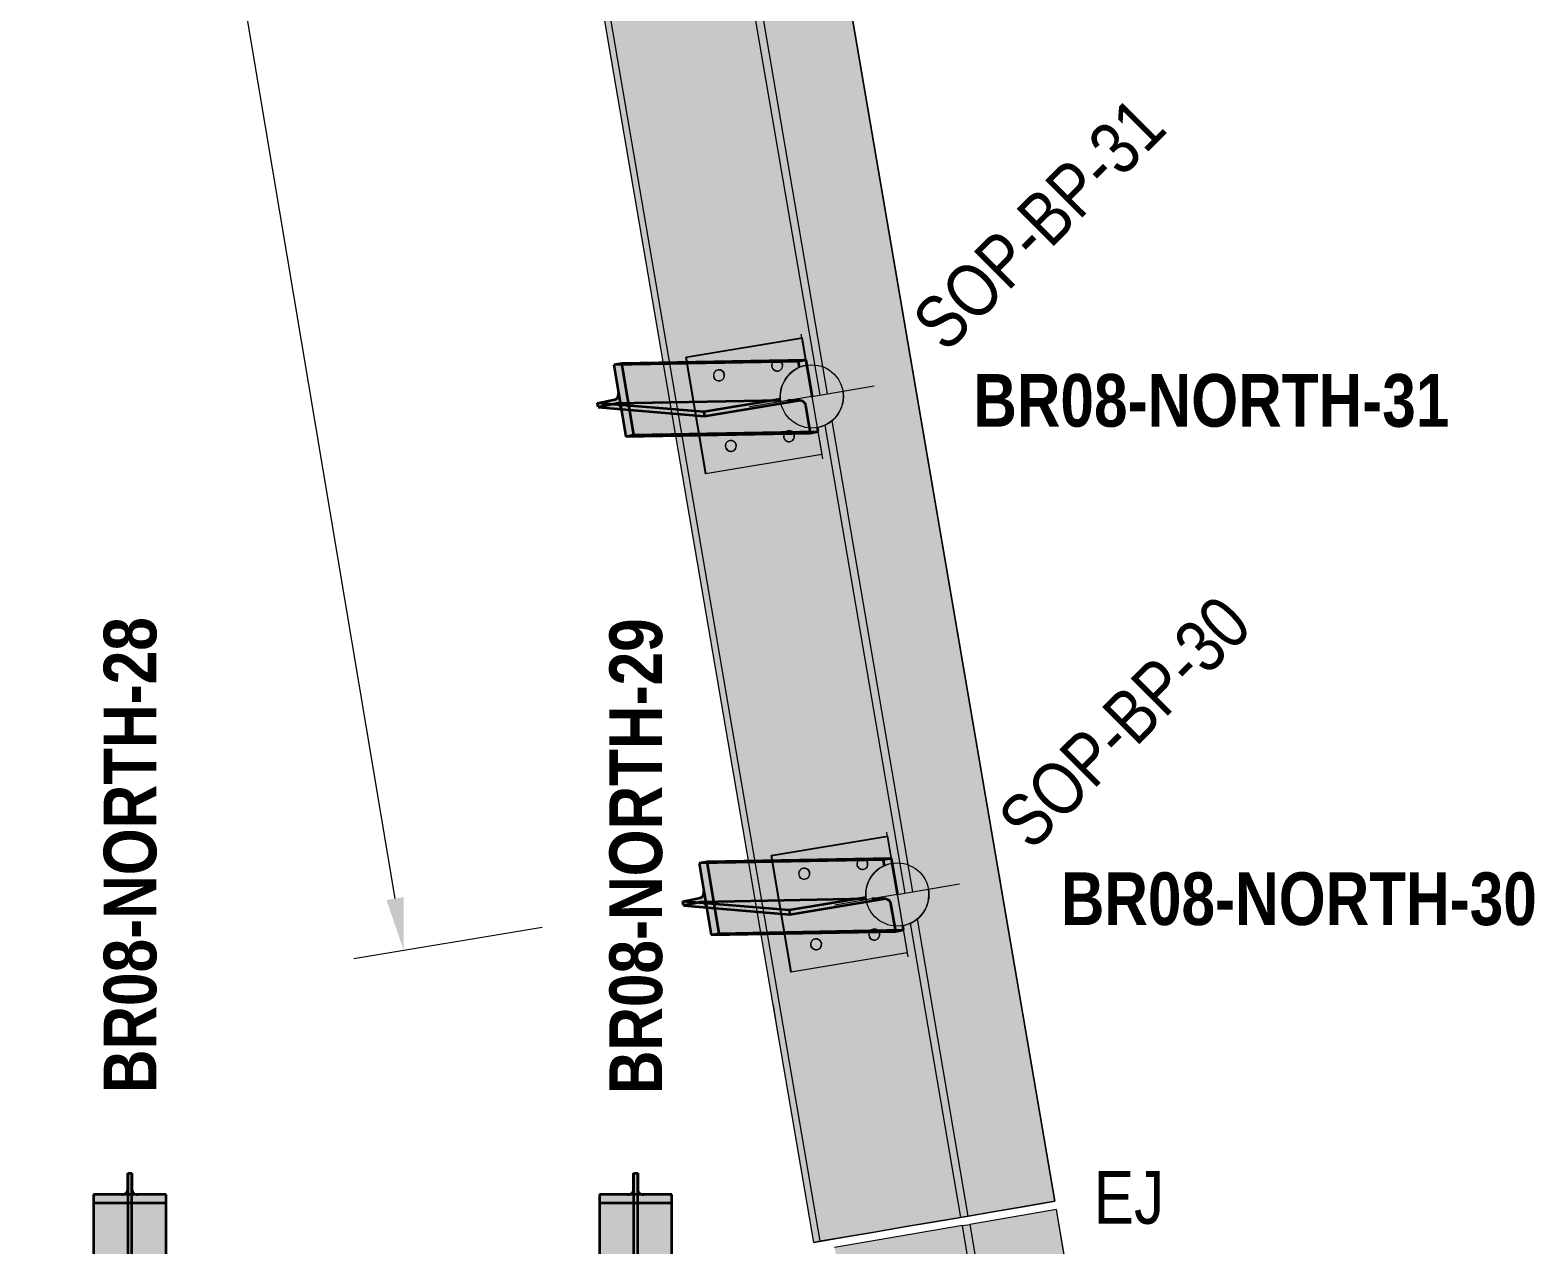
# Model space of a CAD drawing. Header units: metres. Extents: x 4 to 45, y -1 to 1222.
# Drawn here: x 41.659 to 45.233, y 1212.532 to 1215.416 of the extents above; entities that cross this region are included whole.
import ezdxf

# ---------------------------------------------------------------- set-up
doc = ezdxf.new("R2010")
doc.units = ezdxf.units.M
doc.layers.get('Defpoints').update_dxf_attribs({"color": 41})
for name, color, linetype, lineweight in [('A-ANNO-DIMS', 7, 'Continuous', 9), ('A-ANNO-NOTE', 7, 'Continuous', 9), ('A-FLOR', 7, 'Continuous', 50), ('A-GENM', 7, 'Continuous', 35), ('A-GENM-IDEN', 7, 'Continuous', 18), ('G-ANNO-TEXT', 7, 'Continuous', 9), ('S-FNDN-IDEN', 7, 'Continuous', 18), ('S-FSTN', 7, 'Continuous', 18)]:
    doc.layers.add(name, color=color, linetype=linetype, lineweight=lineweight)
doc.styles.add('Arial Narrow_4', font='ARIALN.TTF', dxfattribs={"height": 0.125})
doc.styles.add('Arial Narrow_B_1', font='ARIALNB.TTF', dxfattribs={"height": 0.125})
doc.dimstyles.new('Dimension_Standard_O__mm_', dxfattribs={"dimscale": 0.3048, "dimtxt": 0.127929, "dimasz": 0.410105, "dimexe": 0.393701, "dimexo": 0.246063, "dimgap": 0.246063, "dimtad": 1, "dimdec": 0, "dimlfac": 1000, "dimzin": 0, "dimdsep": 46, "dimtxsty": 'Arial Narrow_4', "dimsah": 1, "dimcen": 0.09, "dimaunit": 1, "dimadec": 4, "dimazin": 0, "dimtfac": 1, "dimtdec": 4, "dimtix": 1, "dimtmove": 0, "dimatfit": 3, "dimfxl": 1, "dimtvp": 1, "dimtfill": 1, "dimtolj": 1, "dimtzin": 0, "dimlwd": 18, "dimlwe": 18, "dimarcsym": 2})

# ---------------------------------------------------------------- blocks, each defined once
blk = doc.blocks.new('BR08_GEN_POST_0 - 360UB_BASE-8745556-DRG-2873221 - NORTHERN SCREEN POST - PLAN')
at = {"layer": 'A-GENM', "true_color": 0xc0c0c0}
for points in [[(0.019, 0.5432), (0.0136, 0.544), (0.0091, 0.5464), (0.0061, 0.5499), (0.005, 0.5541), (0.005, 0.5937), (-0.005, 0.5937), (-0.0053, 0.552), (-0.0074, 0.548), (-0.0112, 0.545), (-0.0163, 0.5434), (-0.019, 0.5432)], [(0.086, 0.5239), (0.086, 0.5432), (-0.086, 0.5432), (-0.086, 0.5239)], [(0.086, 0), (0.086, 0.5239), (-0.086, 0.5239), (-0.086, 0), (-0.075, 0), (-0.0746, 0.0082), (-0.0732, 0.0163), (-0.071, 0.0242), (-0.0679, 0.0318), (-0.064, 0.0391), (-0.0594, 0.0458), (-0.054, 0.0521), (-0.048, 0.0576), (-0.0414, 0.0625), (-0.0343, 0.0667), (-0.0268, 0.0701), (-0.019, 0.0726), (-0.0109, 0.0742), (-0.0027, 0.0749), (0, 0.0746), (0, 0), (0.075, 0)]]:
    blk.add_hatch(color=9, dxfattribs=at).paths.add_polyline_path(points)
at = {"layer": 'A-GENM'}
for p, q in [((-0.005, 0.5937), (-0.005, 0.2599)), ((-0.005, 0.5541), (-0.005, 0.5937)), ((-0.005, 0.5937), (0.005, 0.5937)), ((0.005, 0.2599), (0.005, 0.5937)), ((0.005, 0.5937), (0.005, 0.5541)), ((-0.019, 0.5432), (-0.086, 0.5432)), ((-0.086, 0.5432), (-0.086, 0.5239)), ((-0.086, 0.5432), (-0.086, 0.0199)), ((0.019, 0.5432), (-0.019, 0.5432)), ((0.086, 0.5432), (0.019, 0.5432)), ((0.086, 0.5239), (0.086, 0.5432)), ((0.086, 0.0199), (0.086, 0.5432)), ((-0.086, 0.5239), (0.086, 0.5239)), ((-0.086, 0.5239), (-0.086, 0)), ((0.086, 0), (0.086, 0.5239)), ((-0.005, 0.2599), (-0.005, 0.0748)), ((0.005, 0.2599), (-0.005, 0.2599)), ((0.005, 0.0341), (0.005, 0.2599)), ((-0.086, 0.0199), (-0.086, 0)), ((-0.0723, 0.0199), (-0.086, 0.0199)), ((-0.086, 0), (-0.075, 0)), ((0.086, 0.0199), (0.019, 0.0199)), ((0.075, 0), (0.086, 0)), ((0.086, 0), (0.086, 0.0199))]:
    blk.add_line(p, q, dxfattribs=at)
at = {"layer": 'A-GENM', "flags": 128}
for points in [[(-0.019, 0.5432), (-0.0163, 0.5434), (-0.0136, 0.544), (-0.0112, 0.545), (-0.0091, 0.5464), (-0.0074, 0.548), (-0.0061, 0.5499), (-0.0053, 0.552), (-0.005, 0.5541)], [(0.005, 0.5541), (0.0053, 0.552), (0.0061, 0.5499), (0.0074, 0.548), (0.0091, 0.5464), (0.0112, 0.545), (0.0136, 0.544), (0.0163, 0.5434), (0.019, 0.5432)], [(0.019, 0.0199), (0.0159, 0.0203), (0.0129, 0.0213), (0.0103, 0.023), (0.0081, 0.0253), (0.0064, 0.028), (0.0054, 0.031), (0.005, 0.0341)]]:
    blk.add_lwpolyline(points, dxfattribs=at)
blk = doc.blocks.new('BR08_GEN_POST_0 - 360UB_BASE-TRANS-9262350-DRG-2873221 - NORTHERN SCREEN POST - PLAN')
at = {"layer": 'A-GENM', "true_color": 0xc0c0c0}
for points in [[(0.019, 0.5432), (0.0136, 0.544), (0.0091, 0.5464), (0.0061, 0.5499), (0.005, 0.5541), (0.005, 0.5937), (-0.005, 0.5937), (-0.0053, 0.552), (-0.0074, 0.548), (-0.0112, 0.545), (-0.0163, 0.5434), (-0.019, 0.5432)], [(0.086, 0.5239), (0.086, 0.5432), (-0.086, 0.5432), (-0.086, 0.5239)], [(0.086, 0), (0.086, 0.5239), (-0.086, 0.5239), (-0.086, 0), (-0.075, 0), (-0.0746, 0.0082), (-0.0732, 0.0163), (-0.071, 0.0242), (-0.0679, 0.0318), (-0.064, 0.0391), (-0.0594, 0.0458), (-0.054, 0.0521), (-0.048, 0.0576), (-0.0414, 0.0625), (-0.0343, 0.0667), (-0.0268, 0.0701), (-0.019, 0.0726), (-0.0109, 0.0742), (-0.0027, 0.0749), (0, 0.0746), (0, 0), (0.075, 0)]]:
    blk.add_hatch(color=9, dxfattribs=at).paths.add_polyline_path(points)
at = {"layer": 'A-GENM'}
for p, q in [((-0.005, 0.5937), (-0.005, 0.2599)), ((-0.005, 0.5541), (-0.005, 0.5937)), ((-0.005, 0.5937), (0.005, 0.5937)), ((0.005, 0.2599), (0.005, 0.5937)), ((0.005, 0.5937), (0.005, 0.5541)), ((-0.019, 0.5432), (-0.086, 0.5432)), ((-0.086, 0.5432), (-0.086, 0.5239)), ((-0.086, 0.5432), (-0.086, 0.0199)), ((0.019, 0.5432), (-0.019, 0.5432)), ((0.086, 0.5432), (0.019, 0.5432)), ((0.086, 0.5239), (0.086, 0.5432)), ((0.086, 0.0199), (0.086, 0.5432)), ((-0.086, 0.5239), (0.086, 0.5239)), ((-0.086, 0.5239), (-0.086, 0)), ((0.086, 0), (0.086, 0.5239)), ((-0.005, 0.2599), (-0.005, 0.0748)), ((0.005, 0.2599), (-0.005, 0.2599)), ((0.005, 0.0341), (0.005, 0.2599)), ((-0.086, 0.0199), (-0.086, 0)), ((-0.0723, 0.0199), (-0.086, 0.0199)), ((-0.086, 0), (-0.075, 0)), ((0.086, 0.0199), (0.019, 0.0199)), ((0.075, 0), (0.086, 0)), ((0.086, 0), (0.086, 0.0199))]:
    blk.add_line(p, q, dxfattribs=at)
at = {"layer": 'A-GENM', "flags": 128}
for points in [[(-0.019, 0.5432), (-0.0163, 0.5434), (-0.0136, 0.544), (-0.0112, 0.545), (-0.0091, 0.5464), (-0.0074, 0.548), (-0.0061, 0.5499), (-0.0053, 0.552), (-0.005, 0.5541)], [(0.005, 0.5541), (0.0053, 0.552), (0.0061, 0.5499), (0.0074, 0.548), (0.0091, 0.5464), (0.0112, 0.545), (0.0136, 0.544), (0.0163, 0.5434), (0.019, 0.5432)], [(0.019, 0.0199), (0.0159, 0.0203), (0.0129, 0.0213), (0.0103, 0.023), (0.0081, 0.0253), (0.0064, 0.028), (0.0054, 0.031), (0.005, 0.0341)]]:
    blk.add_lwpolyline(points, dxfattribs=at)
blk = doc.blocks.new('BR08_GEN_POST_0 - 360UB_BASE-8745523-DRG-2873221 - NORTHERN SCREEN POST - PLAN')
at = {"layer": 'A-GENM', "true_color": 0xc0c0c0}
h = blk.add_hatch(color=9, dxfattribs=at)
h.paths.add_polyline_path([(340.9814, 1213.364), (340.9073, 1213.352), (340.9065, 1213.3603), (340.9065, 1213.3682), (340.9073, 1213.376), (340.9091, 1213.384), (340.9117, 1213.3918), (340.9152, 1213.3992), (340.9194, 1213.4063), (340.9244, 1213.4128), (340.9301, 1213.4187), (340.9364, 1213.424), (340.9433, 1213.4286), (340.9506, 1213.4323), (340.9582, 1213.4353), (340.9662, 1213.4374), (340.9689, 1213.4374), (340.9812, 1213.3651)])
h.paths.add_polyline_path([(340.5587, 1213.2718), (340.9963, 1213.2798), (340.9945, 1213.2901), (340.9938, 1213.2905), (340.9814, 1213.364), (340.9821, 1213.3641), (340.9677, 1213.4494), (340.5302, 1213.4413), (340.5453, 1213.3513)])
for points in [[(340.5396, 1213.2685), (340.5587, 1213.2718), (340.5302, 1213.4413), (340.5111, 1213.4381), (340.5285, 1213.3345)], [(340.5285, 1213.3345), (340.5224, 1213.3693), (340.5216, 1213.364), (340.5191, 1213.3595), (340.5154, 1213.3566), (340.5133, 1213.3559), (340.4724, 1213.3475), (340.4741, 1213.3377), (340.5172, 1213.3462), (340.5216, 1213.345), (340.5253, 1213.3418), (340.5278, 1213.3372)], [(340.5287, 1213.3331), (340.5278, 1213.3372), (340.5253, 1213.3418), (340.5216, 1213.345), (340.5174, 1213.3461), (340.5133, 1213.3457), (340.4741, 1213.3377), (340.5285, 1213.3332)], [(340.5396, 1213.2685), (340.977, 1213.2766), (340.9963, 1213.2798), (340.5587, 1213.2718), (340.5453, 1213.2695)]]:
    blk.add_hatch(color=9, dxfattribs=at).paths.add_polyline_path(points)
at = {"layer": 'A-GENM'}
for p, q in [((340.9481, 1213.4461), (340.5111, 1213.4381)), ((340.9677, 1213.4494), (340.5302, 1213.4413)), ((340.9677, 1213.4494), (340.9481, 1213.4461)), ((340.9481, 1213.4461), (340.9504, 1213.4323)), ((340.9823, 1213.3628), (340.9677, 1213.4494)), ((340.5302, 1213.4413), (340.5111, 1213.4381)), ((340.5111, 1213.4381), (340.5222, 1213.372)), ((340.5587, 1213.2718), (340.5302, 1213.4413)), ((340.5222, 1213.372), (340.5285, 1213.3345)), ((340.4724, 1213.3475), (340.5133, 1213.3559)), ((340.7249, 1213.3266), (340.4724, 1213.3475)), ((340.4741, 1213.3377), (340.4724, 1213.3475)), ((340.515, 1213.3461), (340.4741, 1213.3377)), ((340.4741, 1213.3377), (340.7266, 1213.3167)), ((340.9071, 1213.3534), (340.5167, 1213.3462)), ((340.9067, 1213.3571), (340.7249, 1213.3266)), ((340.7266, 1213.3167), (340.9492, 1213.354)), ((340.9513, 1213.3542), (340.9206, 1213.3537)), ((340.9655, 1213.3426), (340.9767, 1213.2765)), ((340.5285, 1213.3345), (340.5396, 1213.2685)), ((340.7249, 1213.3266), (340.7266, 1213.3167)), ((340.5396, 1213.2685), (340.9767, 1213.2765)), ((340.5396, 1213.2685), (340.5587, 1213.2718)), ((340.5587, 1213.2718), (340.9963, 1213.2798)), ((340.9767, 1213.2765), (340.9963, 1213.2798)), ((340.9963, 1213.2798), (340.9945, 1213.2901))]:
    blk.add_line(p, q, dxfattribs=at)
at = {"layer": 'A-GENM', "flags": 128}
for points in [[(340.5133, 1213.3559), (340.5154, 1213.3566), (340.5174, 1213.3578), (340.5191, 1213.3595), (340.5205, 1213.3616), (340.5216, 1213.364), (340.5222, 1213.3666), (340.5224, 1213.3693), (340.5222, 1213.372)], [(340.5285, 1213.3345), (340.5278, 1213.3372), (340.5268, 1213.3397), (340.5253, 1213.3418), (340.5236, 1213.3436), (340.5216, 1213.345), (340.5194, 1213.3459), (340.5172, 1213.3462), (340.515, 1213.3461)], [(340.9492, 1213.354), (340.9524, 1213.3542), (340.9555, 1213.3537), (340.9584, 1213.3525), (340.961, 1213.3507), (340.9631, 1213.3484), (340.9647, 1213.3456), (340.9655, 1213.3426)]]:
    blk.add_lwpolyline(points, dxfattribs=at)
blk = doc.blocks.new('BR08_GEN_POST_0 - 360UB_BASE-V13-DRG-2873221 - NORTHERN SCREEN POST - PLAN')
at = {"layer": 'A-GENM', "true_color": 0xc0c0c0}
for points in [[(340.3373, 1214.4513), (340.3565, 1214.4546), (340.3279, 1214.6241), (340.3088, 1214.6208), (340.3262, 1214.5173)], [(340.3262, 1214.5173), (340.3202, 1214.5521), (340.3193, 1214.5467), (340.3169, 1214.5423), (340.3132, 1214.5394), (340.311, 1214.5387), (340.2701, 1214.5303), (340.2718, 1214.5205), (340.3149, 1214.529), (340.3193, 1214.5278), (340.323, 1214.5246), (340.3256, 1214.52)], [(340.3265, 1214.5159), (340.3256, 1214.52), (340.323, 1214.5246), (340.3193, 1214.5278), (340.3151, 1214.5289), (340.311, 1214.5285), (340.2718, 1214.5205), (340.3262, 1214.5159)], [(340.3373, 1214.4513), (340.7744, 1214.4593), (340.794, 1214.4626), (340.3565, 1214.4546)]]:
    blk.add_hatch(color=9, dxfattribs=at).paths.add_polyline_path(points)
h = blk.add_hatch(color=9, dxfattribs=at)
h.paths.add_polyline_path([(340.7785, 1214.5461), (340.7044, 1214.5341), (340.7036, 1214.5424), (340.7036, 1214.5503), (340.7044, 1214.5581), (340.7062, 1214.5661), (340.7088, 1214.5739), (340.7123, 1214.5814), (340.7165, 1214.5884), (340.7215, 1214.5949), (340.7272, 1214.6008), (340.7335, 1214.6061), (340.7404, 1214.6107), (340.7476, 1214.6145), (340.7553, 1214.6174), (340.7633, 1214.6195), (340.766, 1214.6195), (340.7783, 1214.5472)])
h.paths.add_polyline_path([(340.3565, 1214.4546), (340.794, 1214.4626), (340.7924, 1214.4724), (340.7909, 1214.4726), (340.7785, 1214.5461), (340.7799, 1214.5463), (340.7655, 1214.6322), (340.3279, 1214.6241)])
at = {"layer": 'A-GENM'}
for p, q in [((340.7458, 1214.6289), (340.3088, 1214.6208)), ((340.3279, 1214.6241), (340.3088, 1214.6208)), ((340.7655, 1214.6322), (340.3279, 1214.6241)), ((340.3565, 1214.4546), (340.3279, 1214.6241)), ((340.7655, 1214.6322), (340.7458, 1214.6289)), ((340.7458, 1214.6289), (340.7482, 1214.6147)), ((340.7802, 1214.5447), (340.7655, 1214.6322)), ((340.3088, 1214.6208), (340.3199, 1214.5548)), ((340.3199, 1214.5548), (340.3262, 1214.5173)), ((340.2701, 1214.5303), (340.311, 1214.5387)), ((340.5226, 1214.5094), (340.2701, 1214.5303)), ((340.2718, 1214.5205), (340.2701, 1214.5303)), ((340.3127, 1214.5288), (340.2718, 1214.5205)), ((340.2718, 1214.5205), (340.5243, 1214.4995)), ((340.7041, 1214.5362), (340.3144, 1214.529)), ((340.3262, 1214.5173), (340.3373, 1214.4513)), ((340.7037, 1214.5397), (340.5226, 1214.5094)), ((340.5243, 1214.4995), (340.7469, 1214.5368)), ((340.7491, 1214.537), (340.722, 1214.5365)), ((340.7633, 1214.5254), (340.7744, 1214.4593)), ((340.5226, 1214.5094), (340.5243, 1214.4995)), ((340.3373, 1214.4513), (340.7744, 1214.4593)), ((340.3373, 1214.4513), (340.3565, 1214.4546)), ((340.3565, 1214.4546), (340.794, 1214.4626)), ((340.7744, 1214.4593), (340.794, 1214.4626)), ((340.794, 1214.4626), (340.7924, 1214.4724))]:
    blk.add_line(p, q, dxfattribs=at)
at = {"layer": 'A-GENM', "flags": 128}
for points in [[(340.311, 1214.5387), (340.3132, 1214.5394), (340.3151, 1214.5406), (340.3169, 1214.5423), (340.3183, 1214.5444), (340.3193, 1214.5467), (340.32, 1214.5493), (340.3202, 1214.5521), (340.3199, 1214.5548)], [(340.3262, 1214.5173), (340.3256, 1214.52), (340.3245, 1214.5224), (340.323, 1214.5246), (340.3213, 1214.5264), (340.3193, 1214.5278), (340.3172, 1214.5287), (340.3149, 1214.529), (340.3127, 1214.5288)], [(340.7469, 1214.5368), (340.7501, 1214.537), (340.7532, 1214.5365), (340.7562, 1214.5353), (340.7588, 1214.5335), (340.7609, 1214.5311), (340.7624, 1214.5284), (340.7633, 1214.5254)]]:
    blk.add_lwpolyline(points, dxfattribs=at)
blk = doc.blocks.new('Barrier Post Column Base Plate - 25mm-V20-DRG-2873221 - NORTHERN SCREEN POST - PLAN')
at = {"layer": 'S-FSTN'}
for p, q in [((340.6821, 1213.4557), (340.9581, 1213.502)), ((340.9588, 1213.5026), (340.6827, 1213.4564)), ((340.9581, 1213.502), (340.9588, 1213.5026)), ((340.9581, 1213.502), (341.0046, 1213.2259)), ((340.9823, 1213.3628), (340.9588, 1213.5026)), ((340.6821, 1213.4557), (340.6827, 1213.4564)), ((340.7286, 1213.1797), (340.6821, 1213.4557)), ((340.6827, 1213.4564), (340.7292, 1213.1803)), ((340.8895, 1213.4459), (340.8889, 1213.4452)), ((340.7515, 1213.4227), (340.7509, 1213.4221)), ((340.9076, 1213.4272), (340.9082, 1213.4278)), ((340.7696, 1213.404), (340.7702, 1213.4047)), ((340.9177, 1213.2783), (340.9171, 1213.2776)), ((341.0052, 1213.2266), (340.9945, 1213.2901)), ((340.7797, 1213.2551), (340.7791, 1213.2545)), ((340.7978, 1213.2364), (340.7984, 1213.2371)), ((340.9358, 1213.2596), (340.9364, 1213.2602)), ((341.0046, 1213.2259), (340.7286, 1213.1797)), ((340.7292, 1213.1803), (341.0052, 1213.2266)), ((341.0052, 1213.2266), (341.0046, 1213.2259)), ((340.7286, 1213.1797), (340.7292, 1213.1803))]:
    blk.add_line(p, q, dxfattribs=at)
for centre, start_param, end_param in [((340.8982, 1213.4362), 5.647029, 8.788622), ((340.8989, 1213.4368), 5.647029, 8.788622), ((340.8982, 1213.4362), 2.505437, 5.647029), ((340.8989, 1213.4368), 2.505437, 5.647029), ((340.7602, 1213.413), 5.647029, 8.788622), ((340.7609, 1213.4137), 5.647029, 8.788622), ((340.7602, 1213.413), 2.505437, 5.647029), ((340.7609, 1213.4137), 2.505437, 5.647029), ((340.9265, 1213.2686), 5.647029, 8.788622), ((340.9271, 1213.2692), 5.647029, 8.788622), ((340.9265, 1213.2686), 2.505437, 5.647029), ((340.9271, 1213.2692), 2.505437, 5.647029), ((340.7884, 1213.2454), 5.647029, 8.788622), ((340.7891, 1213.2461), 5.647029, 8.788622), ((340.7884, 1213.2454), 2.505437, 5.647029), ((340.7891, 1213.2461), 2.505437, 5.647029)]:
    blk.add_ellipse(centre, major_axis=(-0.00935, 0.00903), ratio=0.999327, start_param=start_param, end_param=end_param, dxfattribs=at)
blk = doc.blocks.new('Barrier Post Column Base Plate - 25mm-V21-DRG-2873221 - NORTHERN SCREEN POST - PLAN')
at = {"layer": 'S-FSTN'}
for p, q in [((340.4798, 1214.6385), (340.7559, 1214.6848)), ((340.7565, 1214.6854), (340.4805, 1214.6391)), ((340.7559, 1214.6848), (340.7565, 1214.6854)), ((340.7559, 1214.6848), (340.7794, 1214.5449)), ((340.7802, 1214.5447), (340.7565, 1214.6854)), ((340.4798, 1214.6385), (340.4805, 1214.6391)), ((340.5263, 1214.3624), (340.4798, 1214.6385)), ((340.4805, 1214.6391), (340.5269, 1214.3631)), ((340.6873, 1214.6287), (340.6866, 1214.628)), ((340.5493, 1214.6055), (340.5486, 1214.6049)), ((340.5673, 1214.5868), (340.5679, 1214.5874)), ((340.7053, 1214.6099), (340.706, 1214.6106)), ((340.7155, 1214.4611), (340.7149, 1214.4604)), ((340.7916, 1214.4723), (340.8023, 1214.4087)), ((340.803, 1214.4094), (340.7924, 1214.4724)), ((340.8023, 1214.4087), (340.5263, 1214.3624)), ((340.5269, 1214.3631), (340.803, 1214.4094)), ((340.5775, 1214.4379), (340.5768, 1214.4373)), ((340.5955, 1214.4192), (340.5962, 1214.4198)), ((340.7335, 1214.4423), (340.7342, 1214.443)), ((340.803, 1214.4094), (340.8023, 1214.4087)), ((340.5263, 1214.3624), (340.5269, 1214.3631))]:
    blk.add_line(p, q, dxfattribs=at)
for centre, start_param, end_param in [((340.696, 1214.619), 5.648192, 8.789785), ((340.6966, 1214.6196), 5.648192, 8.789785), ((340.696, 1214.619), 2.5066, 5.648192), ((340.6966, 1214.6196), 2.5066, 5.648192), ((340.558, 1214.5958), 5.648192, 8.789785), ((340.5586, 1214.5965), 5.648192, 8.789785), ((340.558, 1214.5958), 2.5066, 5.648192), ((340.5586, 1214.5965), 2.5066, 5.648192), ((340.7242, 1214.4514), 5.648192, 8.789785), ((340.7248, 1214.452), 5.648192, 8.789785), ((340.7242, 1214.4514), 2.5066, 5.648192), ((340.7248, 1214.452), 2.5066, 5.648192), ((340.5862, 1214.4282), 5.648192, 8.789785), ((340.5868, 1214.4289), 5.648192, 8.789785), ((340.5862, 1214.4282), 2.5066, 5.648192), ((340.5868, 1214.4289), 2.5066, 5.648192)]:
    blk.add_ellipse(centre, major_axis=(-0.00934, 0.00904), ratio=0.999325, start_param=start_param, end_param=end_param, dxfattribs=at)
blk = doc.blocks.new('DIMBLOCK2-DRG-2873221 - NORTHERN SCREEN POST - PLAN')
at = {"layer": 'A-ANNO-DIMS', "color": 0, "lineweight": 18, "transparency": 16777216}
for p, q in [((41.7695, 1221.6095), (41.0394, 1221.4871)), ((42.5246, 1213.3543), (41.1784, 1221.3837)), ((42.8732, 1213.286), (42.4269, 1213.2111))]:
    blk.add_line(p, q, dxfattribs=at)
at = {"layer": 'A-ANNO-DIMS', "color": 0, "transparency": 16777216}
for points in [[(41.1989, 1221.3871), (41.1579, 1221.3802), (41.1577, 1221.507)], [(42.5451, 1213.3577), (42.504, 1213.3508), (42.5452, 1213.231)]]:
    blk.add_solid(points, dxfattribs=at)
at = {"layer": 'Defpoints', "color": 0, "transparency": 16777216}
for p in [(41.8434, 1221.6219), (41.1577, 1221.507), (42.9472, 1213.2984)]:
    blk.add_point(p, dxfattribs=at)
at = {"layer": 'A-ANNO-DIMS', "color": 0, "lineweight": 18, "transparency": 16777216, "insert": (41.9892, 1217.3921), "char_height": 0.125, "width": 4.161953, "attachment_point": 5, "rotation": 279.5172, "style": 'Arial Narrow_4', "bg_fill": 3, "box_fill_scale": 1.1, "bg_fill_color": 256, "bg_fill_true_color": 13158600, "bg_fill_transparency": 0}
blk.add_mtext('\\A1;ANTI-THROW SCREEN ON CAST IN-SITU BARRIER', dxfattribs=at)

msp = doc.modelspace()

# ---------------------------------------------------------------- hatches: boundary and pattern name
at = {"layer": 'A-ANNO-NOTE', "lineweight": 5, "true_color": 0x808080}
for points in [[(43.4392, 1214.5336), (43.5132, 1214.5461), (43.5007, 1214.62), (43.4926, 1214.6182), (43.4849, 1214.6155), (43.4774, 1214.612), (43.4704, 1214.6077), (43.464, 1214.6027), (43.4581, 1214.597), (43.4528, 1214.5906), (43.4483, 1214.5838), (43.4446, 1214.5764), (43.4417, 1214.5688), (43.4396, 1214.5608), (43.4385, 1214.5527), (43.4382, 1214.5445), (43.4388, 1214.5363)], [(43.5257, 1214.4721), (43.5337, 1214.4739), (43.5415, 1214.4766), (43.5489, 1214.4801), (43.5559, 1214.4844), (43.5624, 1214.4895), (43.5683, 1214.4952), (43.5735, 1214.5015), (43.578, 1214.5084), (43.5817, 1214.5157), (43.5847, 1214.5234), (43.5867, 1214.5313), (43.5879, 1214.5395), (43.5881, 1214.5477), (43.5875, 1214.5559), (43.5871, 1214.5586), (43.5132, 1214.5461), (43.5153, 1214.5336)], [(43.6421, 1213.3514), (43.7161, 1213.364), (43.7036, 1213.4379), (43.6955, 1213.4361), (43.6878, 1213.4334), (43.6804, 1213.4299), (43.6734, 1213.4256), (43.6669, 1213.4206), (43.661, 1213.4148), (43.6557, 1213.4085), (43.6512, 1213.4016), (43.6475, 1213.3943), (43.6446, 1213.3866), (43.6425, 1213.3787), (43.6414, 1213.3706), (43.6411, 1213.3623), (43.6417, 1213.3542)], [(43.7286, 1213.29), (43.7366, 1213.2918), (43.7444, 1213.2945), (43.7518, 1213.298), (43.7588, 1213.3023), (43.7653, 1213.3074), (43.7712, 1213.3131), (43.7764, 1213.3194), (43.7809, 1213.3263), (43.7846, 1213.3336), (43.7876, 1213.3413), (43.7896, 1213.3492), (43.7908, 1213.3574), (43.7911, 1213.3656), (43.7904, 1213.3738), (43.79, 1213.3765), (43.7161, 1213.364), (43.7228, 1213.3243)]]:
    msp.add_hatch(color=8, dxfattribs=at).paths.add_polyline_path(points)
at = {"layer": 'A-FLOR', "true_color": 0xe1e1e1}
for points in [[(43.8842, 1212.6008), (44.09, 1212.6358), (42.4391, 1222.2856), (42.2341, 1222.2499), (42.3367, 1221.6497), (42.3742, 1221.6555), (42.3751, 1221.6472), (42.3751, 1221.6393), (42.3742, 1221.6315), (42.3725, 1221.6235), (42.3698, 1221.6157), (42.3664, 1221.6082), (42.3621, 1221.6012), (42.3571, 1221.5947), (42.3514, 1221.5887), (42.3478, 1221.5852), (42.539, 1220.4668), (42.5765, 1220.4726), (42.5774, 1220.4643), (42.5774, 1220.4564), (42.5765, 1220.4486), (42.5748, 1220.4406), (42.5721, 1220.4328), (42.5687, 1220.4254), (42.5644, 1220.4183), (42.5594, 1220.4118), (42.5537, 1220.4059), (42.5501, 1220.4023), (42.7412, 1219.2844), (42.7787, 1219.2902), (42.7796, 1219.2819), (42.7796, 1219.2739), (42.7787, 1219.2662), (42.7764, 1219.2562), (42.7743, 1219.2504), (42.7709, 1219.2429), (42.7666, 1219.2359), (42.7616, 1219.2294), (42.7547, 1219.2223), (42.7523, 1219.2198), (42.9434, 1218.102), (42.9809, 1218.1078), (42.9818, 1218.0995), (42.9818, 1218.0916), (42.9809, 1218.0838), (42.9791, 1218.0758), (42.9765, 1218.068), (42.9731, 1218.0605), (42.9688, 1218.0535), (42.9638, 1218.047), (42.958, 1218.0409), (42.9545, 1218.0375), (43.1458, 1216.9186), (43.1825, 1216.9248), (43.1834, 1216.916), (43.1834, 1216.9085), (43.1825, 1216.9003), (43.1808, 1216.8923), (43.1782, 1216.8845), (43.1747, 1216.877), (43.1704, 1216.87), (43.1654, 1216.8635), (43.1598, 1216.8576), (43.1567, 1216.8549), (43.3481, 1215.7358), (43.3848, 1215.7415), (43.3857, 1215.7332), (43.3857, 1215.7252), (43.3848, 1215.7175), (43.3831, 1215.7094), (43.3804, 1215.7016), (43.377, 1215.6942), (43.3727, 1215.6872), (43.3677, 1215.6807), (43.3612, 1215.674), (43.359, 1215.672), (43.551, 1214.5525), (43.5872, 1214.5581), (43.5881, 1214.5498), (43.588, 1214.5418), (43.5872, 1214.5338), (43.5854, 1214.526), (43.5828, 1214.5182), (43.5793, 1214.5108), (43.5751, 1214.5038), (43.5701, 1214.4972), (43.5633, 1214.4903), (43.5613, 1214.4886), (43.7526, 1213.3701), (43.7901, 1213.3759), (43.791, 1213.3676), (43.7909, 1213.3597), (43.7901, 1213.3519), (43.7883, 1213.3439), (43.7857, 1213.3361), (43.7822, 1213.3287), (43.778, 1213.3216), (43.773, 1213.3151), (43.7673, 1213.3092), (43.7637, 1213.3056), (43.88, 1212.6252)], [(44.09, 1212.6358), (44.09, 1212.6359), (44.078, 1212.7059)], [(43.9387, 1212.2858), (44.1463, 1212.3084), (44.0936, 1212.6162), (43.8882, 1212.5812), (43.9303, 1212.3349)], [(43.6145, 1212.2505), (43.9208, 1212.2838), (43.8705, 1212.5781), (43.5673, 1212.5265), (43.6001, 1212.3349)], [(43.9208, 1212.2838), (43.9387, 1212.2858), (43.8882, 1212.5812), (43.8705, 1212.5781), (43.9121, 1212.3349)]]:
    msp.add_hatch(color=254, dxfattribs=at).paths.add_polyline_path(points)
h = msp.add_hatch(color=254, dxfattribs=at)
h.paths.add_polyline_path([(43.533, 1212.5409), (43.8665, 1212.5977), (43.7469, 1213.2956), (43.7392, 1213.2926), (43.7293, 1213.29), (43.731, 1213.2798), (43.7114, 1213.2765), (43.4082, 1213.271), (43.5048, 1212.7059)])
h.paths.add_polyline_path([(43.7168, 1213.3641), (43.7349, 1213.3671), (43.5449, 1214.4781), (43.5389, 1214.4756), (43.5287, 1214.4727), (43.5271, 1214.4721), (43.5287, 1214.4626), (43.5091, 1214.4593), (43.2059, 1214.4537), (43.3787, 1213.4434), (43.7024, 1213.4494), (43.7165, 1213.3656)])
h.paths.add_polyline_path([(43.5146, 1214.5463), (43.5327, 1214.5494), (43.3425, 1215.6616), (43.3358, 1215.6588), (43.3263, 1215.6561), (43.3247, 1215.6555), (43.3263, 1215.646), (43.3067, 1215.6427), (43.0035, 1215.6374), (43.1764, 1214.6262), (43.5002, 1214.6322), (43.5144, 1214.5477)])
h.paths.add_polyline_path([(43.3123, 1215.7297), (43.3303, 1215.7328), (43.1403, 1216.8444), (43.134, 1216.8418), (43.124, 1216.839), (43.1224, 1216.8384), (43.124, 1216.8289), (43.1044, 1216.8256), (42.8012, 1216.8202), (42.974, 1215.8099), (43.2979, 1215.8156), (43.3121, 1215.7305)])
h.paths.add_polyline_path([(43.11, 1216.9126), (43.1281, 1216.9156), (42.9377, 1218.0274), (42.928, 1218.0239), (42.92, 1218.0219), (42.9217, 1218.0117), (42.9011, 1218.0084), (42.5989, 1218.0031), (42.7717, 1216.9927), (43.0956, 1216.9984), (43.1098, 1216.9139)])
h.paths.add_polyline_path([(42.9076, 1218.0959), (42.9257, 1218.099), (42.7355, 1219.2098), (42.7278, 1219.2069), (42.7178, 1219.2042), (42.7195, 1219.1941), (42.6999, 1219.1908), (42.3967, 1219.1854), (42.5694, 1218.1756), (42.8933, 1218.1813), (42.9074, 1218.0974)])
h.paths.add_polyline_path([(42.7054, 1219.2783), (42.7235, 1219.2814), (42.5333, 1220.3923), (42.5256, 1220.3893), (42.5157, 1220.3867), (42.5174, 1220.3765), (42.4978, 1220.3732), (42.1945, 1220.3676), (42.3672, 1219.3579), (42.6911, 1219.3636), (42.7052, 1219.2798)])
h.paths.add_polyline_path([(42.5032, 1220.4608), (42.5213, 1220.4638), (42.331, 1221.5751), (42.3233, 1221.5722), (42.3132, 1221.5696), (42.3149, 1221.5594), (42.2953, 1221.5561), (41.9921, 1221.5515), (42.165, 1220.5401), (42.4889, 1220.5461), (42.503, 1220.4623)])
h.paths.add_polyline_path([(42.3009, 1221.6436), (42.319, 1221.6467), (42.2164, 1222.2468), (41.8831, 1222.1887), (41.9626, 1221.724), (42.2868, 1221.729), (42.3007, 1221.6451)])
h = msp.add_hatch(color=254, dxfattribs=at)
h.paths.add_polyline_path([(43.8665, 1212.5977), (43.8842, 1212.6008), (43.7632, 1213.3056), (43.7555, 1213.3002), (43.7471, 1213.2956), (43.853, 1212.6764)])
h.paths.add_polyline_path([(43.7349, 1213.3671), (43.7526, 1213.3701), (43.5613, 1214.4886), (43.5543, 1214.4834), (43.5477, 1214.4795), (43.545, 1214.4777), (43.7347, 1213.3683)])
h.paths.add_polyline_path([(43.5327, 1214.5494), (43.5504, 1214.5524), (43.359, 1215.672), (43.3526, 1215.6672), (43.3465, 1215.6635), (43.3426, 1215.6611), (43.5325, 1214.5504)])
h.paths.add_polyline_path([(43.3303, 1215.7328), (43.3481, 1215.7358), (43.1567, 1216.8549), (43.1503, 1216.8501), (43.1437, 1216.8461), (43.1403, 1216.8439), (43.3302, 1215.7338)])
h.paths.add_polyline_path([(43.1281, 1216.9156), (43.1458, 1216.9186), (42.954, 1218.0375), (42.9467, 1218.0323), (42.9379, 1218.0274), (43.1279, 1216.9167)])
h.paths.add_polyline_path([(42.9257, 1218.099), (42.9434, 1218.102), (42.7518, 1219.2198), (42.7449, 1219.2149), (42.7358, 1219.2098), (42.9255, 1218.1002)])
h.paths.add_polyline_path([(42.7235, 1219.2814), (42.7412, 1219.2844), (42.5496, 1220.4023), (42.5408, 1220.3962), (42.5335, 1220.3923), (42.7233, 1219.2825)])
h.paths.add_polyline_path([(42.5213, 1220.4638), (42.539, 1220.4668), (42.3473, 1221.5852), (42.339, 1221.5793), (42.3313, 1221.5751), (42.5211, 1220.465)])
h.paths.add_polyline_path([(42.319, 1221.6467), (42.3367, 1221.6497), (42.2341, 1222.2499), (42.2164, 1222.2468), (42.3188, 1221.6479)])
h = msp.add_hatch(color=254, dxfattribs=at)
h.paths.add_polyline_path([(43.3634, 1213.4432), (43.3635, 1213.4432), (43.3628, 1213.4469)])
h.paths.add_polyline_path([(43.1611, 1214.6259), (43.1612, 1214.6259), (43.1605, 1214.6294)])
h.paths.add_polyline_path([(42.9586, 1215.8096), (42.9588, 1215.8096), (42.9578, 1215.8139)])
h.paths.add_polyline_path([(42.7562, 1216.9924), (42.7565, 1216.9925), (42.7551, 1216.9984)])
h.paths.add_polyline_path([(42.5538, 1218.1753), (42.5542, 1218.1753), (42.5534, 1218.1773)])
h.paths.add_polyline_path([(42.5333, 1218.2952), (42.5333, 1218.2952), (42.532, 1218.3027)])
h.paths.add_polyline_path([(42.3515, 1219.3577), (42.352, 1219.3577), (42.1788, 1220.3674), (42.1787, 1220.3674), (42.3505, 1219.3636)])
h.paths.add_polyline_path([(42.1492, 1220.5398), (42.1499, 1220.5399), (41.9763, 1221.5512), (41.9762, 1221.5512), (42.1481, 1220.5461)])
h.paths.add_polyline_path([(41.9466, 1221.7238), (41.9474, 1221.7238), (41.8678, 1222.1861), (41.8676, 1222.1855), (41.9461, 1221.7272)])
h = msp.add_hatch(color=254, dxfattribs=at)
h.paths.add_polyline_path([(43.5182, 1212.5384), (43.533, 1212.5409), (43.4082, 1213.271), (43.393, 1213.2707), (43.5181, 1212.539)])
h.paths.add_polyline_path([(43.3635, 1213.4432), (43.3787, 1213.4434), (43.2059, 1214.4537), (43.1907, 1214.4535), (43.3627, 1213.448)])
h.paths.add_polyline_path([(43.1612, 1214.6259), (43.1764, 1214.6262), (43.0035, 1215.6374), (42.9883, 1215.6368), (43.1604, 1214.6305)])
h.paths.add_polyline_path([(42.9588, 1215.8096), (42.974, 1215.8099), (42.8012, 1216.8202), (42.786, 1216.82), (42.9578, 1215.8156)])
h.paths.add_polyline_path([(42.7565, 1216.9925), (42.7717, 1216.9927), (42.5989, 1218.0031), (42.5837, 1218.0028), (42.7555, 1216.9984)])
h.paths.add_polyline_path([(42.5542, 1218.1753), (42.5694, 1218.1756), (42.3967, 1219.1854), (42.3815, 1219.1852), (42.5539, 1218.1773)])
h.paths.add_polyline_path([(42.352, 1219.3577), (42.3672, 1219.3579), (42.1945, 1220.3676), (42.1794, 1220.3674), (42.351, 1219.3636)])
h.paths.add_polyline_path([(42.1499, 1220.5399), (42.165, 1220.5401), (41.9921, 1221.5515), (41.9769, 1221.5512), (42.1488, 1220.5461)])
h.paths.add_polyline_path([(41.9474, 1221.7238), (41.9626, 1221.724), (41.8831, 1222.1887), (41.8683, 1222.1862), (41.9465, 1221.729)])

# ---------------------------------------------------------------- linework, layer by layer
at = {"layer": 'A-ANNO-NOTE', "color": 8, "lineweight": 18, "true_color": 0x808080}
for p, q in [((43.5132, 1214.5461), (43.4881, 1214.694)), ((43.5132, 1214.5461), (43.6611, 1214.5711)), ((43.5132, 1214.5461), (43.3653, 1214.5211)), ((43.5132, 1214.5461), (43.5382, 1214.3982)), ((43.7161, 1213.364), (43.691, 1213.5119)), ((43.7161, 1213.364), (43.864, 1213.389)), ((43.7161, 1213.364), (43.5682, 1213.3389)), ((43.7161, 1213.364), (43.7411, 1213.2161))]:
    msp.add_line(p, q, dxfattribs=at)
for centre in [(43.5132, 1214.5461), (43.7161, 1213.364)]:
    msp.add_circle(centre, 0.075, dxfattribs=at)
for centre, start, end in [((43.5132, 1214.5461), 99.6032, 189.6032), ((43.5132, 1214.5461), 279.6032, 9.6032), ((43.7161, 1213.364), 99.6032, 189.6032), ((43.7161, 1213.364), 279.6032, 9.6032)]:
    msp.add_arc(centre, 0.075, start, end, dxfattribs=at)
at = {"layer": 'A-FLOR', "color": 252, "lineweight": 18, "true_color": 0x888888}
for p, q in [((44.09, 1212.6358), (42.4389, 1222.2856)), ((42.4391, 1222.2856), (44.09, 1212.6358)), ((43.5183, 1212.5384), (41.8676, 1222.186)), ((43.5182, 1212.5384), (41.8683, 1222.1862)), ((43.533, 1212.5409), (41.8831, 1222.1887)), ((43.5327, 1214.5494), (43.3425, 1215.6616)), ((43.5504, 1214.5524), (43.359, 1215.672)), ((43.7526, 1213.3701), (43.5613, 1214.4886)), ((43.7349, 1213.3671), (43.5449, 1214.4781)), ((43.9577, 1213.4093), (43.9608, 1213.3912)), ((43.8842, 1212.6008), (43.7636, 1213.3059)), ((43.8665, 1212.5977), (43.7471, 1213.2957)), ((43.4338, 1213.0318), (43.422, 1213.1012)), ((43.8842, 1212.6008), (43.8665, 1212.5977)), ((44.0936, 1212.6162), (43.8882, 1212.5812)), ((44.1185, 1212.4701), (44.0936, 1212.6162)), ((44.1463, 1212.3084), (44.0936, 1212.6162)), ((43.8705, 1212.5781), (43.5673, 1212.5265)), ((43.8705, 1212.5781), (43.8882, 1212.5812)), ((43.9208, 1212.2838), (43.8705, 1212.5781)), ((43.8882, 1212.5812), (43.9387, 1212.2858)), ((43.533, 1212.5409), (43.5182, 1212.5384))]:
    msp.add_line(p, q, dxfattribs=at)
at = {"layer": 'A-FLOR', "color": 252, "lineweight": 18, "true_color": 0x888888, "flags": 128}
for points in [[(43.5183, 1212.5384), (43.5897, 1212.5506), (43.6612, 1212.5628), (43.7327, 1212.5749), (43.8041, 1212.5871), (43.8756, 1212.5993), (43.9471, 1212.6115), (44.0185, 1212.6237), (44.09, 1212.6358)], [(44.09, 1212.6358), (44.0671, 1212.6319), (44.0443, 1212.628), (44.0214, 1212.6241), (43.9985, 1212.6202), (43.9757, 1212.6164), (43.9528, 1212.6125), (43.9299, 1212.6086), (43.9071, 1212.6047), (43.8842, 1212.6008)], [(44.09, 1212.6358), (44.09, 1212.6358), (44.09, 1212.6358), (44.09, 1212.6358), (44.09, 1212.6358), (44.09, 1212.6358), (44.09, 1212.6358)], [(43.8665, 1212.5977), (43.7998, 1212.5864), (43.7331, 1212.575), (43.6664, 1212.5637), (43.5997, 1212.5523), (43.533, 1212.5409)], [(43.5182, 1212.5384), (43.5182, 1212.5384), (43.5182, 1212.5384), (43.5182, 1212.5384), (43.5182, 1212.5384), (43.5182, 1212.5384), (43.5182, 1212.5384), (43.5182, 1212.5384), (43.5182, 1212.5384), (43.5183, 1212.5384)]]:
    msp.add_lwpolyline(points, dxfattribs=at)

# ---------------------------------------------------------------- block references
at = {"layer": 'A-GENM'}
for name, p in [('BR08_GEN_POST_0 - 360UB_BASE-V13-DRG-2873221 - NORTHERN SCREEN POST - PLAN', (-297.2653, 0)), ('BR08_GEN_POST_0 - 360UB_BASE-8745523-DRG-2873221 - NORTHERN SCREEN POST - PLAN', (-297.2653, 0)), ('BR08_GEN_POST_0 - 360UB_BASE-TRANS-9262350-DRG-2873221 - NORTHERN SCREEN POST - PLAN', (41.8952, 1212.1087)), ('BR08_GEN_POST_0 - 360UB_BASE-8745556-DRG-2873221 - NORTHERN SCREEN POST - PLAN', (43.0952, 1212.1087))]:
    msp.add_blockref(name, p, dxfattribs=at)
at = {"layer": 'S-FSTN'}
for name in ['Barrier Post Column Base Plate - 25mm-V21-DRG-2873221 - NORTHERN SCREEN POST - PLAN', 'Barrier Post Column Base Plate - 25mm-V20-DRG-2873221 - NORTHERN SCREEN POST - PLAN']:
    msp.add_blockref(name, (-297.2653, 0), dxfattribs=at)

# ---------------------------------------------------------------- texts
at = {"layer": 'G-ANNO-TEXT', "insert": (44.1822, 1212.7075), "char_height": 0.125, "attachment_point": 1, "style": 'Arial Narrow_4', "bg_fill": 3, "box_fill_scale": 1, "bg_fill_color": 256, "bg_fill_transparency": 0}
msp.add_mtext('EJ', dxfattribs=at)

# ---------------------------------------------------------------- next in the draw order: texts
at = {"layer": 'A-GENM-IDEN', "lineweight": 9, "char_height": 0.125, "attachment_point": 1, "style": 'Arial Narrow_B_1', "bg_fill": 3, "box_fill_scale": 1, "bg_fill_color": 256, "bg_fill_true_color": 13158600, "bg_fill_transparency": 0}
for s, insert in [('BR08-NORTH-31', (43.8964, 1214.5993)), ('BR08-NORTH-30', (44.104, 1213.4165))]:
    msp.add_mtext(s, dxfattribs=dict(at, insert=insert))
at = {"layer": 'A-GENM-IDEN', "lineweight": 9, "insert": (43.0331, 1212.8902), "char_height": 0.125, "attachment_point": 1, "rotation": 90, "style": 'Arial Narrow_B_1', "bg_fill": 3, "box_fill_scale": 1, "bg_fill_color": 256, "bg_fill_true_color": 13158600, "bg_fill_transparency": 0}
msp.add_mtext('BR08-NORTH-29', dxfattribs=at)
at = {"layer": 'S-FNDN-IDEN', "lineweight": 9, "char_height": 0.125, "attachment_point": 1, "rotation": 45, "style": 'Arial Narrow_4', "bg_fill": 3, "box_fill_scale": 1, "bg_fill_color": 256, "bg_fill_true_color": 13158600, "bg_fill_transparency": 0}
for s, insert in [('SOP-BP-31', (43.7433, 1214.7356)), ('SOP-BP-30', (43.9462, 1213.5535))]:
    msp.add_mtext(s, dxfattribs=dict(at, insert=insert))

# ---------------------------------------------------------------- next in the draw order: dimensions: what is measured, and where the dimension line sits
at = {"layer": 'A-ANNO-DIMS', "lineweight": 18}
dim = msp.add_linear_dim(base=(41.1577, 1221.507), p1=(42.9472, 1213.2984), p2=(41.8434, 1221.6219), angle=279.5172, text='ANTI-THROW SCREEN ON CAST IN-SITU BARRIER', dimstyle='Dimension_Standard_O__mm_', override={"dimpost": '<>', "dimfxl": 8.396424}, dxfattribs=at)
dim.commit()
dim.dimension.update_dxf_attribs({"geometry": 'DIMBLOCK2-DRG-2873221 - NORTHERN SCREEN POST - PLAN', "text_midpoint": (41.9892, 1217.3921)})

# ---------------------------------------------------------------- next in the draw order: texts
at = {"layer": 'A-GENM-IDEN', "lineweight": 9, "insert": (41.8332, 1212.8928), "char_height": 0.125, "attachment_point": 1, "rotation": 90, "style": 'Arial Narrow_B_1', "bg_fill": 3, "box_fill_scale": 1, "bg_fill_color": 256, "bg_fill_true_color": 13158600, "bg_fill_transparency": 0}
msp.add_mtext('BR08-NORTH-28', dxfattribs=at)

doc.saveas('drawing.dxf')
